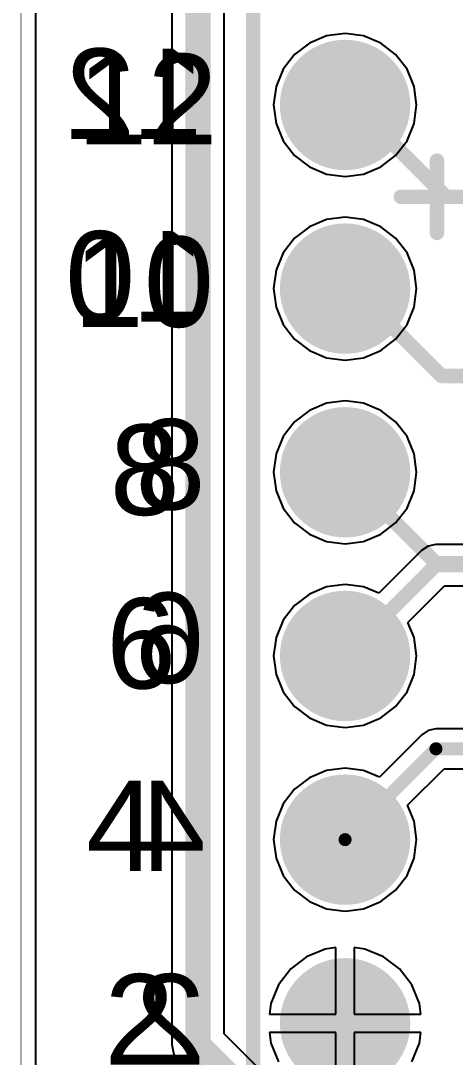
# Model space of a CAD drawing. Header units: inches. Extents: x 0 to 7.57, y 0 to 3.51.
# Drawn here: x 0.01 to 0.246, y 1.185 to 1.749 of the extents above; entities that cross this region are included whole.
import ezdxf

# ---------------------------------------------------------------- set-up
doc = ezdxf.new("R2010")
doc.units = ezdxf.units.IN
doc.header["$MEASUREMENT"] = 0
for name, color, linetype in [('Bottom Overlay', 54, 'Continuous'), ('Bottom Solder', 6, 'Continuous'), ('Keep-Out Layer', 6, 'Continuous'), ('L1', 1, 'Continuous'), ('L2', 5, 'Continuous'), ('Multi-Layer', 9, 'Continuous'), ('Pad Holes', 156, 'Continuous'), ('Top Courtyard', 56, 'Continuous'), ('Top Overlay', 2, 'Continuous'), ('Top Solder', 216, 'Continuous')]:
    doc.layers.add(name, color=color, linetype=linetype)
doc.styles.add('Arial', font='', dxfattribs={"height": 0.2})
doc.styles.get('Arial').set_extended_font_data('Arial')

# ---------------------------------------------------------------- blocks, each defined once
blk = doc.blocks.new('DW254R_22_10_85_10')
at = {"layer": 'Bottom Solder'}
h = blk.add_hatch(color=6, dxfattribs=at)
edge = h.paths.add_edge_path()
edge.add_arc((-0.45, 0.05), 0.0355, 0, 360)
h = blk.add_hatch(color=6, dxfattribs=at)
edge = h.paths.add_edge_path()
edge.add_arc((-0.35, 0.05), 0.0355, 0, 360)
h = blk.add_hatch(color=6, dxfattribs=at)
edge = h.paths.add_edge_path()
edge.add_arc((-0.25, 0.05), 0.0355, 0, 360)
h = blk.add_hatch(color=6, dxfattribs=at)
edge = h.paths.add_edge_path()
edge.add_arc((-0.15, 0.05), 0.0355, 0, 360)
h = blk.add_hatch(color=6, dxfattribs=at)
edge = h.paths.add_edge_path()
edge.add_arc((-0.05, 0.05), 0.0355, 0, 360)
h = blk.add_hatch(color=6, dxfattribs=at)
edge = h.paths.add_edge_path()
edge.add_arc((0.05, 0.05), 0.0355, 0, 360)
at = {"layer": 'L1'}
h = blk.add_hatch(color=1, dxfattribs=at)
edge = h.paths.add_edge_path()
edge.add_arc((-0.45, 0.05), 0.0315, 0, 360)
h = blk.add_hatch(color=1, dxfattribs=at)
edge = h.paths.add_edge_path()
edge.add_arc((-0.35, 0.05), 0.0315, 0, 360)
h = blk.add_hatch(color=1, dxfattribs=at)
edge = h.paths.add_edge_path()
edge.add_arc((-0.25, 0.05), 0.0315, 0, 360)
h = blk.add_hatch(color=1, dxfattribs=at)
edge = h.paths.add_edge_path()
edge.add_arc((-0.15, 0.05), 0.0315, 0, 360)
h = blk.add_hatch(color=1, dxfattribs=at)
edge = h.paths.add_edge_path()
edge.add_arc((-0.05, 0.05), 0.0315, 0, 360)
h = blk.add_hatch(color=1, dxfattribs=at)
edge = h.paths.add_edge_path()
edge.add_arc((0.05, 0.05), 0.0315, 0, 360)
at = {"layer": 'L2'}
h = blk.add_hatch(color=5, dxfattribs=at)
edge = h.paths.add_edge_path()
edge.add_arc((-0.45, 0.05), 0.0315, 0, 360)
h = blk.add_hatch(color=5, dxfattribs=at)
edge = h.paths.add_edge_path()
edge.add_arc((-0.35, 0.05), 0.0315, 0, 360)
h = blk.add_hatch(color=5, dxfattribs=at)
edge = h.paths.add_edge_path()
edge.add_arc((-0.25, 0.05), 0.0315, 0, 360)
h = blk.add_hatch(color=5, dxfattribs=at)
edge = h.paths.add_edge_path()
edge.add_arc((-0.15, 0.05), 0.0315, 0, 360)
h = blk.add_hatch(color=5, dxfattribs=at)
edge = h.paths.add_edge_path()
edge.add_arc((-0.05, 0.05), 0.0315, 0, 360)
h = blk.add_hatch(color=5, dxfattribs=at)
edge = h.paths.add_edge_path()
edge.add_arc((0.05, 0.05), 0.0315, 0, 360)
at = {"layer": 'Multi-Layer'}
h = blk.add_hatch(color=9, dxfattribs=at)
edge = h.paths.add_edge_path()
edge.add_arc((-0.45, 0.05), 0.0315, 0, 360)
h = blk.add_hatch(color=9, dxfattribs=at)
edge = h.paths.add_edge_path()
edge.add_arc((-0.35, 0.05), 0.0315, 0, 360)
h = blk.add_hatch(color=9, dxfattribs=at)
edge = h.paths.add_edge_path()
edge.add_arc((-0.25, 0.05), 0.0315, 0, 360)
h = blk.add_hatch(color=9, dxfattribs=at)
edge = h.paths.add_edge_path()
edge.add_arc((-0.15, 0.05), 0.0315, 0, 360)
h = blk.add_hatch(color=9, dxfattribs=at)
edge = h.paths.add_edge_path()
edge.add_arc((-0.05, 0.05), 0.0315, 0, 360)
h = blk.add_hatch(color=9, dxfattribs=at)
edge = h.paths.add_edge_path()
edge.add_arc((0.05, 0.05), 0.0315, 0, 360)
at = {"layer": 'Pad Holes'}
h = blk.add_hatch(color=7, dxfattribs=at)
edge = h.paths.add_edge_path()
edge.add_arc((-0.45, 0.05), 0.01969, 0, 360)
h = blk.add_hatch(color=7, dxfattribs=at)
edge = h.paths.add_edge_path()
edge.add_arc((-0.35, 0.05), 0.01969, 0, 360)
h = blk.add_hatch(color=7, dxfattribs=at)
edge = h.paths.add_edge_path()
edge.add_arc((-0.25, 0.05), 0.01969, 0, 360)
h = blk.add_hatch(color=7, dxfattribs=at)
edge = h.paths.add_edge_path()
edge.add_arc((-0.15, 0.05), 0.01969, 0, 360)
h = blk.add_hatch(color=7, dxfattribs=at)
edge = h.paths.add_edge_path()
edge.add_arc((-0.05, 0.05), 0.01969, 0, 360)
h = blk.add_hatch(color=7, dxfattribs=at)
edge = h.paths.add_edge_path()
edge.add_arc((0.05, 0.05), 0.01969, 0, 360)
at = {"layer": 'Top Solder'}
h = blk.add_hatch(color=216, dxfattribs=at)
edge = h.paths.add_edge_path()
edge.add_arc((-0.45, 0.05), 0.0355, 0, 360)
h = blk.add_hatch(color=216, dxfattribs=at)
edge = h.paths.add_edge_path()
edge.add_arc((-0.35, 0.05), 0.0355, 0, 360)
h = blk.add_hatch(color=216, dxfattribs=at)
edge = h.paths.add_edge_path()
edge.add_arc((-0.25, 0.05), 0.0355, 0, 360)
h = blk.add_hatch(color=216, dxfattribs=at)
edge = h.paths.add_edge_path()
edge.add_arc((-0.15, 0.05), 0.0355, 0, 360)
h = blk.add_hatch(color=216, dxfattribs=at)
edge = h.paths.add_edge_path()
edge.add_arc((-0.05, 0.05), 0.0355, 0, 360)
h = blk.add_hatch(color=216, dxfattribs=at)
edge = h.paths.add_edge_path()
edge.add_arc((0.05, 0.05), 0.0355, 0, 360)
at = {"layer": 'Top Courtyard'}
for points in [[(-0.5, 0.1, 0.00787, 0.00787, 0), (0.5, 0.1, 0.00787, 0.00787, 0)], [(0, 0.01969, 0.00787, 0.00787, 0), (0, -0.01969, 0.00787, 0.00787, 0)], [(-0.01969, 0, 0.00787, 0.00787, 0), (0.01969, 0, 0.00787, 0.00787, 0)]]:
    blk.add_lwpolyline(points, format="xyseb", dxfattribs=at)
for points in [[(-0.00197, 0.01969, 0.00394, 0.00394, 1), (0.00197, 0.01969, 0.00394, 0.00394, 1)], [(-0.02165, 0, 0.00394, 0.00394, 1), (-0.01772, 0, 0.00394, 0.00394, 1)], [(0.01772, 0, 0.00394, 0.00394, 1), (0.02165, 0, 0.00394, 0.00394, 1)]]:
    blk.add_lwpolyline(points, format="xyseb", close=True, dxfattribs=at)
at = {"layer": 'Top Overlay'}
blk.add_lwpolyline([(-0.5, 0.1, 0.00787, 0.00787, 0), (0.5, 0.1, 0.00787, 0.00787, 0)], format="xyseb", dxfattribs=at)

msp = doc.modelspace()

# ---------------------------------------------------------------- linework, layer by layer
at = {"layer": 'Keep-Out Layer'}
msp.add_lwpolyline([(0.00984, 0.47835, 0.000394, 0.000394, 0), (0.00984, 2.84449, 0.000394, 0.000394, 0)], format="xyseb", dxfattribs=at)
at = {"layer": 'L1'}
for points in [[(0.18622, 1.70846, 0.00787, 0.00787, 0), (0.24114, 1.65354, 0.00787, 0.00787, 0)], [(0.24114, 1.65354, 0.00787, 0.00787, 0), (0.44094, 1.65354, 0.00787, 0.00787, 0)], [(0.18622, 1.60846, 0.00787, 0.00787, 0), (0.23869, 1.556, 0.00787, 0.00787, 0)], [(0.23869, 1.556, 0.00787, 0.00787, 0), (0.347, 1.556, 0.00787, 0.00787, 0)], [(0.18622, 1.50354, 0.00787, 0.00787, 0), (0.23576, 1.454, 0.00787, 0.00787, 0)], [(0.23576, 1.454, 0.00787, 0.00787, 0), (0.796, 1.454, 0.00787, 0.00787, 0)]]:
    msp.add_lwpolyline(points, format="xyseb", dxfattribs=at)
for points in [[(0.18425, 1.70846, 0.00394, 0.00394, 1), (0.18819, 1.70846, 0.00394, 0.00394, 1)], [(0.23917, 1.65354, 0.00394, 0.00394, 1), (0.24311, 1.65354, 0.00394, 0.00394, 1)], [(0.23917, 1.65354, 0.00394, 0.00394, 1), (0.24311, 1.65354, 0.00394, 0.00394, 1)], [(0.18425, 1.60846, 0.00394, 0.00394, 1), (0.18819, 1.60846, 0.00394, 0.00394, 1)], [(0.23672, 1.556, 0.00394, 0.00394, 1), (0.24065, 1.556, 0.00394, 0.00394, 1)], [(0.23672, 1.556, 0.00394, 0.00394, 1), (0.24065, 1.556, 0.00394, 0.00394, 1)], [(0.18425, 1.50354, 0.00394, 0.00394, 1), (0.18819, 1.50354, 0.00394, 0.00394, 1)], [(0.2338, 1.454, 0.00394, 0.00394, 1), (0.23773, 1.454, 0.00394, 0.00394, 1)], [(0.2338, 1.454, 0.00394, 0.00394, 1), (0.23773, 1.454, 0.00394, 0.00394, 1)]]:
    msp.add_lwpolyline(points, format="xyseb", close=True, dxfattribs=at)
at = {"layer": 'L2'}
for p, q in [((0.01787, 0.48167), (0.01787, 2.84116)), ((0.09188, 2.04488), (0.09188, 1.19195)), ((0.12038, 1.19785), (0.12038, 2.0387)), ((0.17615, 1.74113), (0.16676, 1.73725)), ((0.18622, 1.74246), (0.17615, 1.74113)), ((0.19629, 1.74113), (0.18622, 1.74246)), ((0.20568, 1.73725), (0.19629, 1.74113)), ((0.16676, 1.73725), (0.1587, 1.73106)), ((0.21374, 1.73106), (0.20568, 1.73725)), ((0.1587, 1.73106), (0.15252, 1.723)), ((0.21992, 1.723), (0.21374, 1.73106)), ((0.15252, 1.723), (0.14863, 1.71362)), ((0.22381, 1.71362), (0.21992, 1.723)), ((0.14863, 1.71362), (0.1473, 1.70354)), ((0.22514, 1.70354), (0.22381, 1.71362)), ((0.1473, 1.70354), (0.14863, 1.69347)), ((0.22381, 1.69347), (0.22514, 1.70354)), ((0.14863, 1.69347), (0.15252, 1.68409)), ((0.21992, 1.68409), (0.22381, 1.69347)), ((0.15252, 1.68409), (0.1587, 1.67603)), ((0.21374, 1.67603), (0.21992, 1.68409)), ((0.1587, 1.67603), (0.16676, 1.66984)), ((0.20568, 1.66984), (0.21374, 1.67603)), ((0.16676, 1.66984), (0.17615, 1.66595)), ((0.17615, 1.66595), (0.18622, 1.66463)), ((0.18622, 1.66463), (0.19629, 1.66595)), ((0.19629, 1.66595), (0.20568, 1.66984)), ((0.18622, 1.64246), (0.17615, 1.64113)), ((0.19629, 1.64113), (0.18622, 1.64246)), ((0.16676, 1.63725), (0.1587, 1.63106)), ((0.17615, 1.64113), (0.16676, 1.63725)), ((0.20568, 1.63725), (0.19629, 1.64113)), ((0.21374, 1.63106), (0.20568, 1.63725)), ((0.1587, 1.63106), (0.15252, 1.623)), ((0.21992, 1.623), (0.21374, 1.63106)), ((0.15252, 1.623), (0.14863, 1.61362)), ((0.22381, 1.61362), (0.21992, 1.623)), ((0.14863, 1.61362), (0.1473, 1.60354)), ((0.22514, 1.60354), (0.22381, 1.61362)), ((0.1473, 1.60354), (0.14863, 1.59347)), ((0.22381, 1.59347), (0.22514, 1.60354)), ((0.14863, 1.59347), (0.15252, 1.58409)), ((0.21992, 1.58409), (0.22381, 1.59347)), ((0.15252, 1.58409), (0.1587, 1.57603)), ((0.21374, 1.57603), (0.21992, 1.58409)), ((0.1587, 1.57603), (0.16676, 1.56984)), ((0.20568, 1.56984), (0.21374, 1.57603)), ((0.16676, 1.56984), (0.17615, 1.56595)), ((0.19629, 1.56595), (0.20568, 1.56984)), ((0.17615, 1.56595), (0.18622, 1.56463)), ((0.18622, 1.56463), (0.19629, 1.56595)), ((0.17615, 1.54113), (0.16676, 1.53725)), ((0.18622, 1.54246), (0.17615, 1.54113)), ((0.19629, 1.54113), (0.18622, 1.54246)), ((0.20568, 1.53725), (0.19629, 1.54113)), ((0.16676, 1.53725), (0.1587, 1.53106)), ((0.21374, 1.53106), (0.20568, 1.53725)), ((0.1587, 1.53106), (0.15252, 1.523)), ((0.21992, 1.523), (0.21374, 1.53106)), ((0.15252, 1.523), (0.14863, 1.51362)), ((0.22381, 1.51362), (0.21992, 1.523)), ((0.14863, 1.51362), (0.1473, 1.50354)), ((0.22514, 1.50354), (0.22381, 1.51362)), ((0.1473, 1.50354), (0.14863, 1.49347)), ((0.22381, 1.49347), (0.22514, 1.50354)), ((0.14863, 1.49347), (0.15252, 1.48409)), ((0.21992, 1.48409), (0.22381, 1.49347)), ((0.15252, 1.48409), (0.1587, 1.47603)), ((0.21374, 1.47603), (0.21992, 1.48409)), ((0.1587, 1.47603), (0.16676, 1.46984)), ((0.20568, 1.46984), (0.21374, 1.47603)), ((0.16676, 1.46984), (0.17615, 1.46595)), ((0.19629, 1.46595), (0.20568, 1.46984)), ((0.17615, 1.46595), (0.18622, 1.46463)), ((0.18622, 1.46463), (0.19629, 1.46595)), ((0.23138, 1.46338), (0.22773, 1.46095)), ((0.23568, 1.46424), (0.23138, 1.46338)), ((0.26722, 1.46424), (0.23568, 1.46424)), ((0.22773, 1.46095), (0.20451, 1.43773)), ((0.17615, 1.44113), (0.16676, 1.43725)), ((0.18622, 1.44246), (0.17615, 1.44113)), ((0.19629, 1.44113), (0.18622, 1.44246)), ((0.20451, 1.43773), (0.19629, 1.44113)), ((0.22041, 1.42183), (0.24033, 1.44176)), ((0.24033, 1.44176), (0.26475, 1.44176)), ((0.16676, 1.43725), (0.1587, 1.43106)), ((0.1587, 1.43106), (0.15252, 1.423)), ((0.15252, 1.423), (0.14863, 1.41362)), ((0.22381, 1.41362), (0.22041, 1.42183)), ((0.14863, 1.41362), (0.1473, 1.40354)), ((0.22514, 1.40354), (0.22381, 1.41362)), ((0.1473, 1.40354), (0.14863, 1.39347)), ((0.22381, 1.39347), (0.22514, 1.40354)), ((0.14863, 1.39347), (0.15252, 1.38409)), ((0.21992, 1.38409), (0.22381, 1.39347)), ((0.15252, 1.38409), (0.1587, 1.37603)), ((0.21374, 1.37603), (0.21992, 1.38409)), ((0.1587, 1.37603), (0.16676, 1.36984)), ((0.20568, 1.36984), (0.21374, 1.37603)), ((0.16676, 1.36984), (0.17615, 1.36595)), ((0.17615, 1.36595), (0.18622, 1.36463)), ((0.18622, 1.36463), (0.19629, 1.36595)), ((0.19629, 1.36595), (0.20568, 1.36984)), ((0.22801, 1.36066), (0.20491, 1.33756)), ((0.23153, 1.36301), (0.22801, 1.36066)), ((0.22801, 1.36066), (0.22801, 1.36066)), ((0.23568, 1.36384), (0.23153, 1.36301)), ((0.26819, 1.36384), (0.23568, 1.36384)), ((0.17615, 1.34113), (0.16676, 1.33725)), ((0.18622, 1.34246), (0.17615, 1.34113)), ((0.19629, 1.34113), (0.18622, 1.34246)), ((0.20491, 1.33756), (0.19629, 1.34113)), ((0.22024, 1.32223), (0.24017, 1.34216)), ((0.24017, 1.34216), (0.26557, 1.34216)), ((0.16676, 1.33725), (0.1587, 1.33106)), ((0.1587, 1.33106), (0.15252, 1.323)), ((0.15252, 1.323), (0.14863, 1.31362)), ((0.22381, 1.31362), (0.22024, 1.32223)), ((0.14863, 1.31362), (0.1473, 1.30354)), ((0.22514, 1.30354), (0.22381, 1.31362)), ((0.1473, 1.30354), (0.14863, 1.29347)), ((0.22381, 1.29347), (0.22514, 1.30354)), ((0.14863, 1.29347), (0.15252, 1.28409)), ((0.21992, 1.28409), (0.22381, 1.29347)), ((0.15252, 1.28409), (0.1587, 1.27603)), ((0.21374, 1.27603), (0.21992, 1.28409)), ((0.1587, 1.27603), (0.16676, 1.26984)), ((0.20568, 1.26984), (0.21374, 1.27603)), ((0.16676, 1.26984), (0.17615, 1.26595)), ((0.19629, 1.26595), (0.20568, 1.26984)), ((0.17615, 1.26595), (0.18622, 1.26463)), ((0.18622, 1.26463), (0.19629, 1.26595)), ((0.17539, 1.24397), (0.16529, 1.23979)), ((0.18122, 1.24474), (0.17539, 1.24397)), ((0.18122, 1.20854), (0.18122, 1.24474)), ((0.19705, 1.24397), (0.19122, 1.24474)), ((0.19122, 1.24474), (0.19122, 1.20854)), ((0.20715, 1.23979), (0.19705, 1.24397)), ((0.16529, 1.23979), (0.15663, 1.23314)), ((0.21582, 1.23314), (0.20715, 1.23979)), ((0.15663, 1.23314), (0.14997, 1.22447)), ((0.22247, 1.22447), (0.21582, 1.23314)), ((0.14997, 1.22447), (0.14579, 1.21438)), ((0.22665, 1.21438), (0.22247, 1.22447)), ((0.14579, 1.21438), (0.14502, 1.20854)), ((0.22742, 1.20854), (0.22665, 1.21438)), ((0.14502, 1.20854), (0.18122, 1.20854)), ((0.19122, 1.20854), (0.22742, 1.20854)), ((0.16703, 1.1512), (0.12038, 1.19785)), ((0.18122, 1.19854), (0.14502, 1.19854)), ((0.14502, 1.19854), (0.14579, 1.19271)), ((0.18122, 1.16235), (0.18122, 1.19854)), ((0.22742, 1.19854), (0.19122, 1.19854)), ((0.19122, 1.19854), (0.19122, 1.16235)), ((0.22665, 1.19271), (0.22742, 1.19854)), ((0.09188, 1.19195), (0.09296, 1.1865)), ((0.14579, 1.19271), (0.14997, 1.18262)), ((0.22247, 1.18262), (0.22665, 1.19271)), ((0.09296, 1.1865), (0.09605, 1.18187))]:
    msp.add_line(p, q, dxfattribs=at)
for points in [[(0.10613, 1.19195, 0.01378, 0.01378, 0), (0.10613, 2.04488, 0.01378, 0.01378, 0)], [(0.18622, 1.40354, 0.00787, 0.00787, 0), (0.23568, 1.453, 0.00787, 0.00787, 0)], [(0.23568, 1.453, 0.00787, 0.00787, 0), (0.34178, 1.453, 0.00787, 0.00787, 0)], [(0.18622, 1.30354, 0.00709, 0.00709, 0), (0.23568, 1.353, 0.00709, 0.00709, 0)], [(0.23568, 1.353, 0.00709, 0.00709, 0), (0.326, 1.353, 0.00709, 0.00709, 0)], [(0.10613, 1.19195, 0.01378, 0.01378, 0), (0.16113, 1.13695, 0.01378, 0.01378, 0)]]:
    msp.add_lwpolyline(points, format="xyseb", dxfattribs=at)
for points in [[(0.23371, 1.453, 0.00394, 0.00394, 1), (0.23765, 1.453, 0.00394, 0.00394, 1)], [(0.23371, 1.453, 0.00394, 0.00394, 1), (0.23765, 1.453, 0.00394, 0.00394, 1)], [(0.18425, 1.40354, 0.00394, 0.00394, 1), (0.18819, 1.40354, 0.00394, 0.00394, 1)], [(0.23391, 1.353, 0.00354, 0.00354, 1), (0.23745, 1.353, 0.00354, 0.00354, 1)], [(0.23391, 1.353, 0.00354, 0.00354, 1), (0.23745, 1.353, 0.00354, 0.00354, 1)], [(0.18445, 1.30354, 0.00354, 0.00354, 1), (0.18799, 1.30354, 0.00354, 0.00354, 1)], [(0.10268, 1.19195, 0.00689, 0.00689, 1), (0.10957, 1.19195, 0.00689, 0.00689, 1)], [(0.10268, 1.19195, 0.00689, 0.00689, 1), (0.10957, 1.19195, 0.00689, 0.00689, 1)]]:
    msp.add_lwpolyline(points, format="xyseb", close=True, dxfattribs=at)

# ---------------------------------------------------------------- block references
at = {"rotation": 90}
msp.add_blockref('DW254R_22_10_85_10', (0.23622, 1.65354), dxfattribs=at)

# ---------------------------------------------------------------- texts
at = {"layer": 'Bottom Overlay', "style": 'Arial', "text_generation_flag": 2}
for s, height, p in [('12', 0.049213, (0.11024, 1.68504)), ('10', 0.049213, (0.11024, 1.58563)), ('8', 0.04921, (0.11024, 1.48327)), ('6', 0.04921, (0.11024, 1.38878)), ('4', 0.04921, (0.11024, 1.28642)), ('2', 0.04921, (0.11024, 1.1811))]:
    msp.add_text(s, height=height, rotation=360, dxfattribs=at).set_placement(p)
at = {"layer": 'Top Overlay', "style": 'Arial'}
for s, height, p in [('12', 0.049213, (0.04035, 1.68209)), ('10', 0.049213, (0.03839, 1.58268)), ('8', 0.04921, (0.05807, 1.48031)), ('6', 0.04921, (0.0561, 1.38583)), ('4', 0.04921, (0.04528, 1.28642)), ('2', 0.04921, (0.05512, 1.1811))]:
    msp.add_text(s, height=height, rotation=360, dxfattribs=at).set_placement(p)

doc.saveas('drawing.dxf')
